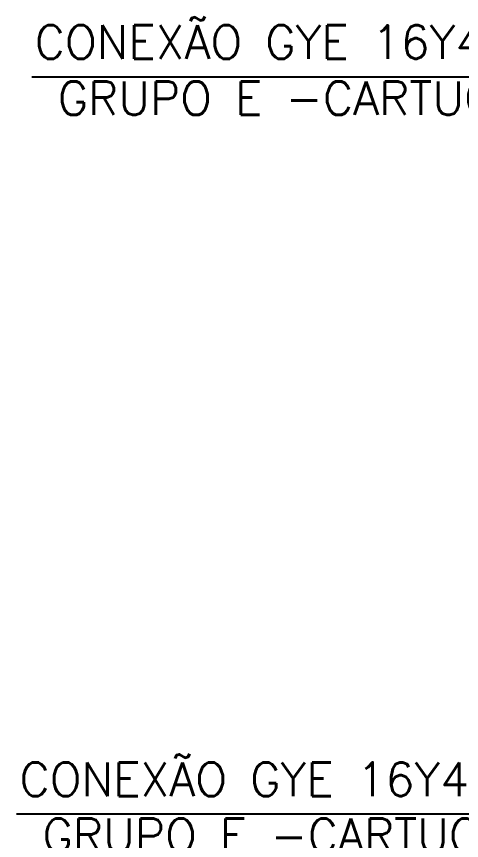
# Model space of a CAD drawing. Header units: millimetres. Extents: x 0 to 114, y 0 to 82.
# Drawn here: x 79.011 to 80.798, y 22.744 to 26.052 of the extents above; entities that cross this region are included whole.
import ezdxf

# ---------------------------------------------------------------- set-up
doc = ezdxf.new("R2010")
doc.units = ezdxf.units.MM
doc.layers.add('ELT-NORMO', color=2, linetype='Continuous')
doc.layers.add('NORMO-DET', color=2, linetype='Continuous')
doc.styles.add('60-100', font='romans.shx', dxfattribs={"height": 0.16})
doc.dimstyles.new('SETAS75', dxfattribs={"dimtxt": 0.16, "dimasz": 0.15, "dimexe": 0.15, "dimexo": 0, "dimgap": 0.1, "dimtad": 1, "dimzin": 10, "dimdsep": 46, "dimtxsty": '60-100', "dimblk1": 'OPEN', "dimblk2": 'OPEN', "dimsah": 1, "dimcen": 0, "dimclrd": 8, "dimclre": 8, "dimclrt": 7, "dimadec": 0, "dimazin": 0, "dimtfac": 1, "dimtix": 1, "dimtmove": 2, "dimatfit": 3, "dimldrblk": 'OPEN', "dimfxl": 0.15, "dimtolj": 1, "dimtzin": 6, "dimarcsym": 0})

# ---------------------------------------------------------------- blocks, each defined once
blk = doc.blocks.new('_OPEN')
at = {"color": 0, "linetype": 'ByBlock'}
for p, q in [((-1, 0.167), (0, 0)), ((0, 0), (-1, -0.167)), ((0, 0), (-1, 0))]:
    blk.add_line(p, q, dxfattribs=at)
blk = doc.blocks.new('A$C793821C0')
at = {"layer": 'NORMO-DET', "color": 7, "char_height": 0.1125, "width": 2.708519, "attachment_point": 1, "style": '60-100'}
for insert in [(-2.7946, 4.1761), (-2.8455, 1.71)]:
    blk.add_mtext('CONEXÃO GYE 16Y4 - CADWELD  GRUPO E -CARTUCHO 115', dxfattribs=dict(at, insert=insert))
at = {"layer": 'ELT-NORMO', "color": 7}
for points in [[(-0.3669, 3.2845), (-0.5898, 4.0028), (-2.8047, 4.0028)], [(-0.4332, 2.034), (-0.6408, 1.5368), (-2.8557, 1.5368)]]:
    blk.add_leader(points, dimstyle='SETAS75', override={"dimclrd": 8}, dxfattribs=at)

msp = doc.modelspace()

# ---------------------------------------------------------------- block references
at = {"color": 7, "xscale": 1.199999999999999, "yscale": 1.199999999999999, "zscale": 1.199999999999999}
msp.add_blockref('A$C793821C0', (82.4381, 21.0052), dxfattribs=at)

doc.saveas('drawing.dxf')
